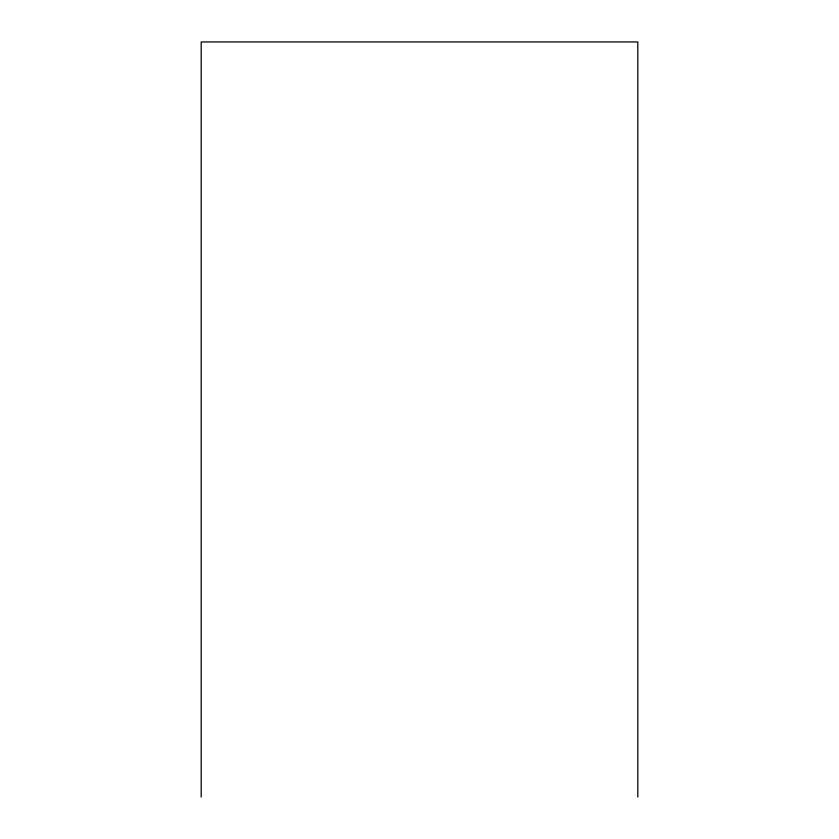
<?xml version="1.0" encoding="UTF-8"?>
<svg xmlns="http://www.w3.org/2000/svg" width="839" height="839" viewBox="0 0 839 839"><rect width="100%" height="100%" fill="white"/><g stroke="black" fill="none" stroke-linecap="round" stroke-linejoin="round"><path stroke-width="1.26" d="M637.808 797.05L637.808 41.95L201.192 41.95L201.192 797.05"/></g></svg>
